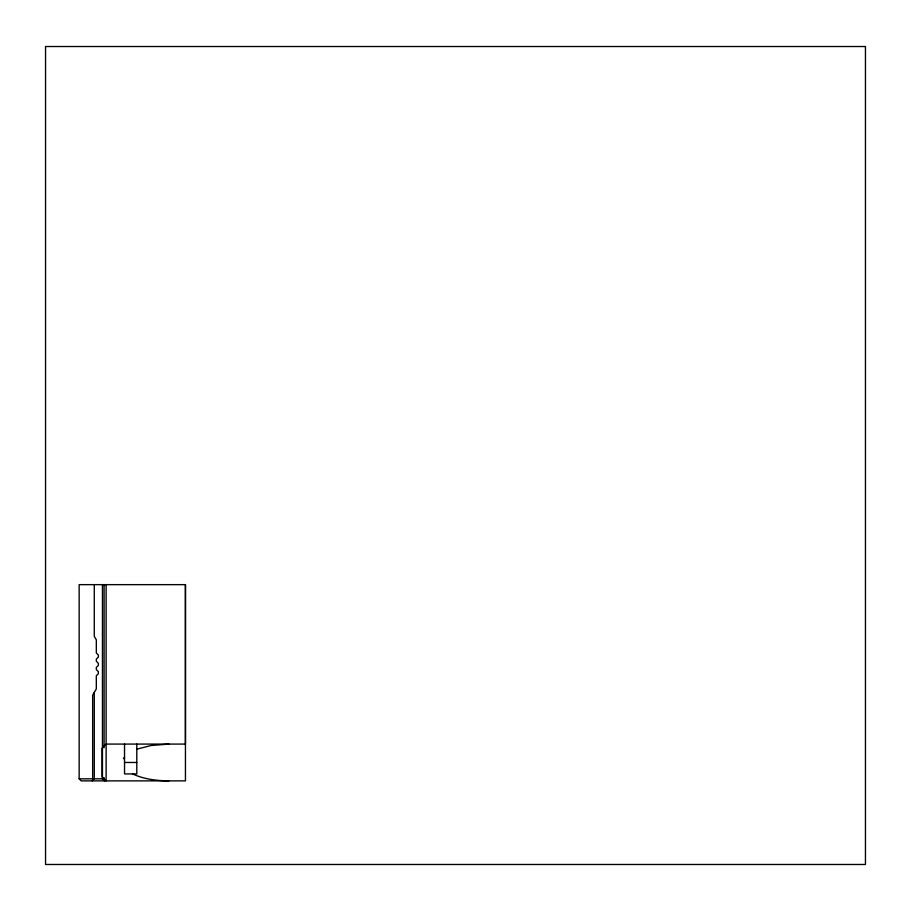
<?xml version="1.0" encoding="UTF-8"?>
<svg xmlns="http://www.w3.org/2000/svg" width="911" height="911" viewBox="0 0 911 911"><rect width="100%" height="100%" fill="white"/><g stroke="black" fill="none" stroke-linecap="round" stroke-linejoin="round"><path stroke-width="1.37" d="M185.445 584.646L185.445 780.875L81.193 780.875L79.155 778.825L79.155 584.646L185.445 584.646L185.445 744.082L106.132 744.082L102.043 748.17L102.043 776.787L106.132 780.875L106.132 584.646M123.486 758.681L124.534 757.087M92.239 780.875L94.277 778.825L102.453 778.825L104.503 780.875M136.798 749.195L151.021 745.505L168.979 744.082M124.534 762.473L136.798 762.473M79.155 778.825L92.649 778.825L92.922 780.192M168.979 780.875C156.59 780.727 143.904 779.224 132.585 773.917M136.798 744.082L136.798 773.917L124.534 773.917L124.534 744.082M104.093 584.646L104.093 747.829M104.093 777.63L104.093 780.465M102.453 584.646L102.453 778.825M94.277 584.646L94.277 636.299L96.327 639.841L96.327 652.993L98.365 655.032L98.365 657.082L96.327 659.12L96.327 661.295L98.365 663.345L98.365 665.383L96.327 667.433L96.327 669.608L98.365 671.646L98.365 673.696L96.327 675.734L96.327 688.887L92.649 695.264L92.649 778.825M94.277 692.428L94.277 778.825M865.45 46.518L45.55 46.518L45.55 864.482L865.45 864.482L865.45 46.518"/></g></svg>
